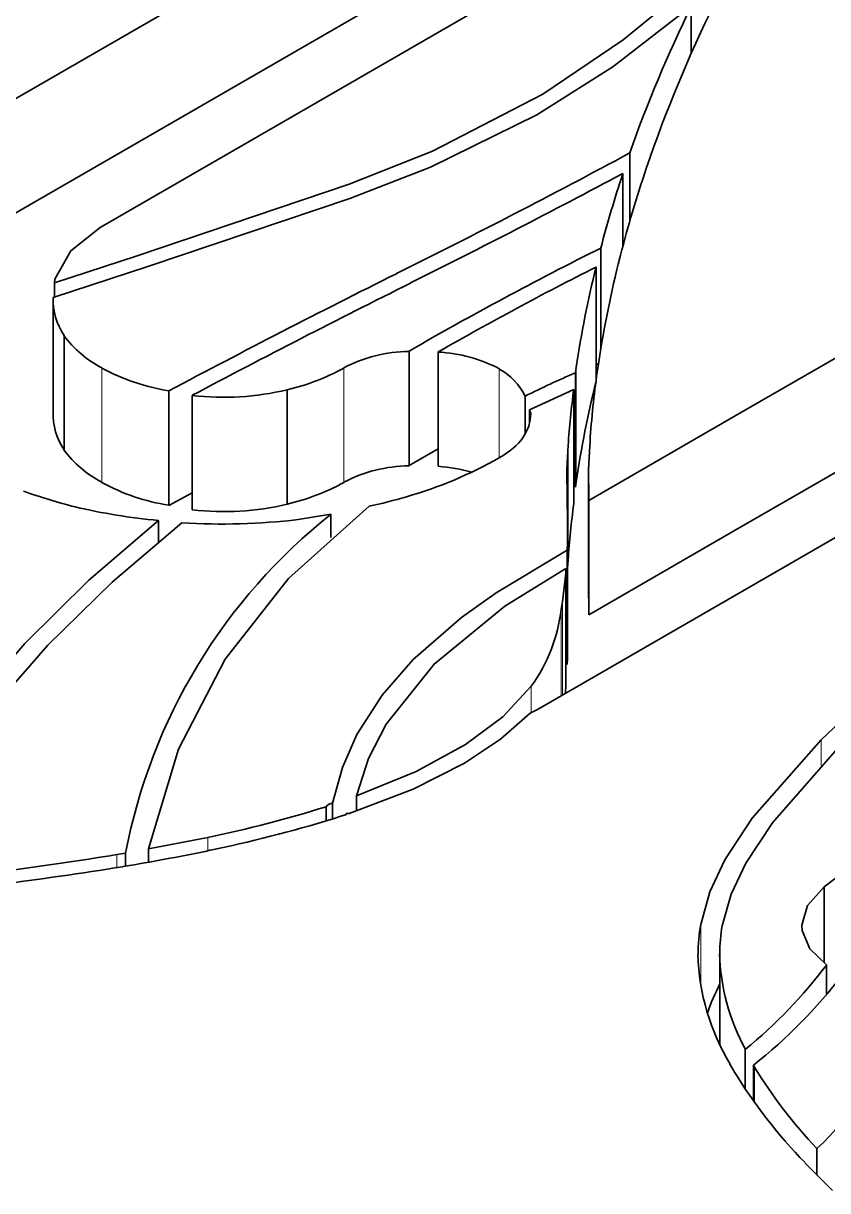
# Model space of a CAD drawing. Extents: x 145 to 857, y 42 to 790.
# Drawn here: x 713.95 to 716.821, y 623.079 to 627.244 of the extents above; entities that cross this region are included whole.
import ezdxf

# ---------------------------------------------------------------- set-up
doc = ezdxf.new("R2010")
doc.units = 0

msp = doc.modelspace()

# ---------------------------------------------------------------- linework, layer by layer
at = {"color": 7, "lineweight": 35, "ltscale": 0.061499}
for p, q in [((715.8058, 628.063), (713.6755, 626.8331)), ((715.8058, 627.6548), (713.6755, 626.4248))]:
    msp.add_line(p, q, dxfattribs=at)
at = {"color": 7, "lineweight": 35, "ltscale": 0.0615}
msp.add_line((714.2249, 626.5159), (716.3553, 627.7458), dxfattribs=at)
at = {"color": 7, "lineweight": 35, "ltscale": 0.004189}
msp.add_line((716.3341, 627.3049), (716.3341, 627.1373), dxfattribs=at)
at = {"color": 7, "lineweight": 35, "ltscale": 0.006104}
msp.add_line((716.1146, 626.782), (716.1146, 626.5378), dxfattribs=at)
at = {"color": 7, "lineweight": 35, "ltscale": 0.00108}
msp.add_line((716.1736, 626.7261), (716.1877, 626.767), dxfattribs=at)
at = {"color": 7, "lineweight": 35, "ltscale": 0.006468}
msp.add_line((716.0901, 626.7087), (716.0901, 626.45), dxfattribs=at)
at = {"color": 7, "lineweight": 35, "ltscale": 0.032576}
for p, q in [((717.619, 626.4949), (716.4905, 625.8434)), ((717.619, 626.0866), (716.4905, 625.4351))]:
    msp.add_line(p, q, dxfattribs=at)
at = {"color": 7, "lineweight": 35, "ltscale": 0.007782}
msp.add_line((714.3572, 626.415), (714.0612, 626.3187), dxfattribs=at)
at = {"color": 7, "lineweight": 35, "ltscale": 0.00899}
msp.add_line((716.011, 626.4423), (716.011, 626.0827), dxfattribs=at)
at = {"color": 7, "lineweight": 35, "ltscale": 0.00082306}
msp.add_line((716.0733, 626.3845), (716.0814, 626.4164), dxfattribs=at)
at = {"color": 7, "lineweight": 35, "ltscale": 0.008887}
msp.add_line((714.0569, 626.2661), (714.3949, 626.3763), dxfattribs=at)
at = {"color": 7, "lineweight": 35, "ltscale": 0.010205}
for p, q in [((715.9942, 626.3747), (715.9942, 625.9665)), ((715.327, 626.0743), (715.327, 625.6661)), ((714.4693, 625.9322), (714.4693, 625.524)), ((714.5534, 625.9167), (714.5534, 625.5085)), ((715.9144, 625.9375), (715.9144, 625.5293)), ((715.9671, 625.6392), (715.9671, 625.231)), ((715.9683, 625.5469), (715.9683, 625.1387)), ((715.887, 625.2993), (715.887, 624.8911))]:
    msp.add_line(p, q, dxfattribs=at)
at = {"color": 7, "lineweight": 35, "ltscale": 0.00031692}
msp.add_line((714.0612, 626.3187), (714.0623, 626.3314), dxfattribs=at)
at = {"color": 7, "lineweight": 35, "ltscale": 0.001282}
msp.add_line((714.0612, 626.3187), (714.0612, 626.2675), dxfattribs=at)
at = {"color": 7, "lineweight": 35, "ltscale": 0.010207}
for p, q in [((714.0569, 626.2619), (714.0569, 625.8536)), ((714.0959, 626.1307), (714.0959, 625.7224)), ((715.4313, 626.0718), (715.4313, 625.6636)), ((715.9208, 625.9971), (715.9208, 625.5889)), ((714.892, 625.9365), (714.892, 625.5282)), ((715.9684, 625.5419), (715.9684, 625.1336)), ((715.8928, 625.4579), (715.8928, 625.0497)), ((715.891, 625.364), (715.891, 624.9557)), ((715.8859, 625.2822), (715.8859, 624.8739))]:
    msp.add_line(p, q, dxfattribs=at)
at = {"color": 7, "lineweight": 13, "ltscale": 0.010205}
for p, q in [((714.2305, 626.0141), (714.2305, 625.6059)), ((715.8918, 625.3868), (715.8918, 624.9786))]:
    msp.add_line(p, q, dxfattribs=at)
at = {"color": 7, "lineweight": 13, "ltscale": 0.010207}
for p, q in [((715.0939, 626.0141), (715.0939, 625.6058)), ((715.9238, 626.0168), (715.9238, 625.6086)), ((715.8947, 625.7384), (715.8947, 625.3301))]:
    msp.add_line(p, q, dxfattribs=at)
at = {"color": 7, "lineweight": 13, "ltscale": 0.00793}
msp.add_line((715.6489, 626.0109), (715.6489, 625.6937), dxfattribs=at)
at = {"color": 7, "lineweight": 35, "ltscale": 0.000498271}
for p, q in [((715.9238, 626.0168), (715.9208, 625.9971)), ((715.9238, 625.6086), (715.9208, 625.5889))]:
    msp.add_line(p, q, dxfattribs=at)
at = {"color": 7, "lineweight": 35, "ltscale": 0.000255898}
msp.add_line((716.0034, 626.0302), (715.9942, 626.0256), dxfattribs=at)
at = {"color": 7, "lineweight": 35, "ltscale": 0.00072161}
msp.add_line((715.9961, 625.9846), (716.0002, 626.0132), dxfattribs=at)
at = {"color": 7, "lineweight": 35, "ltscale": 0.003406}
msp.add_line((715.741, 625.9142), (715.741, 625.778), dxfattribs=at)
at = {"color": 7, "lineweight": 35, "ltscale": 0.004335}
msp.add_line((715.757, 625.8649), (715.9144, 625.9375), dxfattribs=at)
at = {"color": 7, "lineweight": 35, "ltscale": 0.000330539}
msp.add_line((715.761, 625.8523), (715.757, 625.8649), dxfattribs=at)
at = {"color": 7, "lineweight": 35, "ltscale": 0.001178}
msp.add_line((715.757, 625.8649), (715.757, 625.8177), dxfattribs=at)
at = {"color": 7, "lineweight": 35, "ltscale": 0.015074}
for p, q in [((716.4905, 625.8434), (715.9684, 625.5419)), ((716.4905, 625.4351), (715.9684, 625.1336))]:
    msp.add_line(p, q, dxfattribs=at)
at = {"color": 7, "lineweight": 35, "ltscale": 0.003007}
msp.add_line((715.4313, 625.726), (715.327, 625.6661), dxfattribs=at)
at = {"color": 7, "lineweight": 35, "ltscale": 0.002141}
msp.add_line((715.8947, 625.7384), (715.8903, 625.6529), dxfattribs=at)
at = {"color": 7, "lineweight": 35, "ltscale": 0.002112}
msp.add_line((715.9672, 625.6523), (715.9716, 625.7367), dxfattribs=at)
at = {"color": 7, "lineweight": 35, "ltscale": 0.000149536}
msp.add_line((715.8901, 625.6458), (715.8901, 625.6398), dxfattribs=at)
at = {"color": 7, "lineweight": 35, "ltscale": 0.001999}
msp.add_line((715.8901, 625.6398), (715.8914, 625.5599), dxfattribs=at)
at = {"color": 7, "lineweight": 35, "ltscale": 0.000186157}
msp.add_line((715.8903, 625.6529), (715.8903, 625.6454), dxfattribs=at)
at = {"color": 7, "lineweight": 35, "ltscale": 0.00072937}
msp.add_line((715.8903, 625.6473), (715.8903, 625.6182), dxfattribs=at)
at = {"color": 7, "lineweight": 35, "ltscale": 0.000184657}
msp.add_line((715.9671, 625.645), (715.9672, 625.6523), dxfattribs=at)
at = {"color": 7, "lineweight": 35, "ltscale": 0.000144958}
msp.add_line((715.9671, 625.6392), (715.9671, 625.645), dxfattribs=at)
at = {"color": 7, "lineweight": 35, "ltscale": 0.001969}
msp.add_line((715.9683, 625.5604), (715.9671, 625.6392), dxfattribs=at)
at = {"color": 7, "lineweight": 35, "ltscale": 0.002385}
msp.add_line((714.5535, 625.5689), (714.4693, 625.524), dxfattribs=at)
at = {"color": 7, "lineweight": 35, "ltscale": 0.002548}
msp.add_line((715.8914, 625.5599), (715.8928, 625.4579), dxfattribs=at)
at = {"color": 7, "lineweight": 35, "ltscale": 0.00046387}
msp.add_line((715.9684, 625.5419), (715.9683, 625.5604), dxfattribs=at)
at = {"color": 7, "lineweight": 13, "ltscale": 0.000306702}
msp.add_line((715.9683, 625.5604), (715.9683, 625.5482), dxfattribs=at)
at = {"color": 7, "lineweight": 35, "ltscale": 0.002955}
msp.add_line((714.9313, 625.4736), (715.0479, 625.4932), dxfattribs=at)
at = {"color": 7, "lineweight": 35, "ltscale": 0.0021}
msp.add_line((715.0479, 625.4932), (715.0479, 625.4092), dxfattribs=at)
at = {"color": 7, "lineweight": 35, "ltscale": 0.035898}
msp.add_line((715.802, 624.805), (717.0455, 625.5229), dxfattribs=at)
at = {"color": 7, "lineweight": 35, "ltscale": 0.001915}
msp.add_line((714.4325, 625.4704), (714.4325, 625.3938), dxfattribs=at)
at = {"color": 7, "lineweight": 35, "ltscale": 0.001778}
msp.add_line((715.8928, 625.4579), (715.8918, 625.3868), dxfattribs=at)
at = {"color": 7, "lineweight": 35, "ltscale": 0.000571078}
msp.add_line((715.8918, 625.3868), (715.891, 625.364), dxfattribs=at)
at = {"color": 7, "lineweight": 35, "ltscale": 0.000761359}
msp.add_line((715.8947, 625.3301), (715.8928, 625.2997), dxfattribs=at)
at = {"color": 7, "lineweight": 35, "ltscale": 0.002569}
msp.add_line((715.8859, 625.2822), (715.8742, 625.1801), dxfattribs=at)
at = {"color": 7, "lineweight": 35, "ltscale": 0.000428229}
msp.add_line((715.887, 625.2993), (715.8859, 625.2822), dxfattribs=at)
at = {"color": 7, "lineweight": 35, "ltscale": 0.00197}
msp.add_line((715.9683, 625.1522), (715.9671, 625.231), dxfattribs=at)
at = {"color": 7, "lineweight": 35, "ltscale": 0.000675432}
msp.add_line((715.8742, 625.1801), (715.8703, 625.1533), dxfattribs=at)
at = {"color": 7, "lineweight": 13, "ltscale": 0.008336}
msp.add_line((715.8742, 625.1801), (715.8742, 624.8466), dxfattribs=at)
at = {"color": 7, "lineweight": 13, "ltscale": 0.007722}
msp.add_line((715.8703, 625.1533), (715.8703, 624.8444), dxfattribs=at)
at = {"color": 7, "lineweight": 35, "ltscale": 0.001776}
msp.add_line((715.8928, 625.0497), (715.8918, 624.9786), dxfattribs=at)
at = {"color": 7, "lineweight": 35, "ltscale": 0.000572603}
msp.add_line((715.8918, 624.9786), (715.891, 624.9557), dxfattribs=at)
at = {"color": 7, "lineweight": 13, "ltscale": 0.002367}
msp.add_line((715.7629, 624.8787), (715.7629, 624.784), dxfattribs=at)
at = {"color": 7, "lineweight": 35, "ltscale": 0.000547657}
msp.add_line((715.8859, 624.8739), (715.8836, 624.8521), dxfattribs=at)
at = {"color": 7, "lineweight": 35, "ltscale": 0.000429751}
msp.add_line((715.887, 624.8911), (715.8859, 624.8739), dxfattribs=at)
at = {"color": 7, "lineweight": 35, "ltscale": 0.000717199}
msp.add_line((715.7592, 624.7823), (715.7849, 624.7951), dxfattribs=at)
at = {"color": 7, "lineweight": 35, "ltscale": 7.93017e-05}
msp.add_line((715.7849, 624.7951), (715.7877, 624.7967), dxfattribs=at)
at = {"color": 7, "lineweight": 35, "ltscale": 0.000414301}
msp.add_line((715.7877, 624.7967), (715.802, 624.805), dxfattribs=at)
at = {"color": 7, "lineweight": 13, "ltscale": 0.002299}
msp.add_line((716.7975, 624.6876), (716.7975, 624.5956), dxfattribs=at)
at = {"color": 7, "lineweight": 35, "ltscale": 0.001266}
msp.add_line((715.0313, 624.449), (715.0313, 624.3983), dxfattribs=at)
at = {"color": 7, "lineweight": 35, "ltscale": 0.001387}
msp.add_line((715.0543, 624.4609), (715.0543, 624.4054), dxfattribs=at)
at = {"color": 7, "lineweight": 35, "ltscale": 0.001344}
msp.add_line((715.1397, 624.4874), (715.1397, 624.4336), dxfattribs=at)
at = {"color": 7, "lineweight": 35, "ltscale": 0.000537547}
msp.add_line((715.0834, 624.4147), (715.1039, 624.4213), dxfattribs=at)
at = {"color": 7, "lineweight": 35, "ltscale": 0.00026105}
msp.add_line((715.1132, 624.4246), (715.123, 624.4279), dxfattribs=at)
at = {"color": 7, "lineweight": 35, "ltscale": 0.005391}
msp.add_line((714.6086, 624.3389), (714.3969, 624.2984), dxfattribs=at)
at = {"color": 7, "lineweight": 13, "ltscale": 0.001187}
msp.add_line((714.6086, 624.3389), (714.6086, 624.2914), dxfattribs=at)
at = {"color": 7, "lineweight": 35, "ltscale": 0.000801224}
msp.add_line((714.3153, 624.2831), (714.2837, 624.2778), dxfattribs=at)
at = {"color": 7, "lineweight": 35, "ltscale": 0.00116}
msp.add_line((714.3153, 624.2831), (714.3153, 624.2367), dxfattribs=at)
at = {"color": 7, "lineweight": 35, "ltscale": 0.00119}
msp.add_line((714.3969, 624.2984), (714.3969, 624.2508), dxfattribs=at)
at = {"color": 7, "lineweight": 13, "ltscale": 0.00116}
msp.add_line((714.2837, 624.2778), (714.2837, 624.2314), dxfattribs=at)
at = {"color": 7, "lineweight": 35, "ltscale": 0.001048}
msp.add_line((714.305, 624.235), (714.3463, 624.2419), dxfattribs=at)
at = {"color": 7, "lineweight": 35, "ltscale": 0.003874}
msp.add_line((716.9314, 624.2562), (716.8081, 624.1623), dxfattribs=at)
at = {"color": 7, "lineweight": 35, "ltscale": 0.006775}
msp.add_line((716.8081, 624.1623), (716.8081, 623.8913), dxfattribs=at)
at = {"color": 7, "lineweight": 13, "ltscale": 0.005426}
msp.add_line((716.3677, 624.0284), (716.3677, 623.8114), dxfattribs=at)
at = {"color": 7, "lineweight": 35, "ltscale": 0.000471062}
msp.add_line((716.7283, 624.0257), (716.7296, 624.0069), dxfattribs=at)
at = {"color": 7, "lineweight": 35, "ltscale": 0.008095}
msp.add_line((716.4355, 623.9249), (716.4355, 623.6011), dxfattribs=at)
at = {"color": 7, "lineweight": 35, "ltscale": 0.002646}
msp.add_line((716.8171, 623.8848), (716.8171, 623.7789), dxfattribs=at)
at = {"color": 7, "lineweight": 35, "ltscale": 0.003526}
msp.add_line((716.527, 623.5822), (716.527, 623.4411), dxfattribs=at)
at = {"color": 7, "lineweight": 35, "ltscale": 0.0006953}
msp.add_line((716.4722, 623.5296), (716.4865, 623.5057), dxfattribs=at)
at = {"color": 7, "lineweight": 35, "ltscale": 0.000166181}
msp.add_line((716.5592, 623.5201), (716.5558, 623.5259), dxfattribs=at)
at = {"color": 7, "lineweight": 35, "ltscale": 0.003163}
msp.add_line((716.5558, 623.5259), (716.5558, 623.3994), dxfattribs=at)
at = {"color": 7, "lineweight": 13, "ltscale": 0.003139}
msp.add_line((716.5592, 623.5201), (716.5592, 623.3946), dxfattribs=at)
at = {"color": 7, "lineweight": 35, "ltscale": 0.002356}
msp.add_line((716.7823, 623.2286), (716.7823, 623.1344), dxfattribs=at)
at = {"color": 7, "lineweight": 35, "ltscale": 0.00072196}
msp.add_line((716.7397, 623.1785), (716.7597, 623.1577), dxfattribs=at)
at = {"color": 7, "lineweight": 35, "ltscale": 0.002792}
msp.add_line((716.7597, 623.1577), (716.8386, 623.0787), dxfattribs=at)
at = {"color": 7, "lineweight": 35}
for points in [[(716.3984, 627.4363), (716.0916, 627.1856), (715.8049, 626.9913), (715.4105, 626.7884), (715.1133, 626.6697), (714.3572, 626.415)], [(714.3949, 626.3763), (715.1162, 626.619), (715.4036, 626.7313), (715.7834, 626.9174), (716.0537, 627.0892), (716.3341, 627.3049)], [(714.0623, 626.3314), (714.1198, 626.4325), (714.2249, 626.5159)], [(714.3969, 624.2984), (714.5043, 624.654), (714.6704, 624.9749), (714.8965, 625.2631), (715.1843, 625.5208)], [(714.4325, 625.4704), (714.184, 625.2576), (713.9554, 625.0306), (713.7932, 624.8423), (713.6493, 624.6452), (713.5112, 624.4102), (713.4036, 624.1635)], [(713.4863, 624.1724), (713.5951, 624.4157), (713.734, 624.6476), (713.8771, 624.8406), (714.0377, 625.0251), (714.2671, 625.2505), (714.5164, 625.4618)], [(715.891, 625.364), (715.6381, 625.2124), (715.5142, 625.1241), (715.3419, 624.9739), (715.2312, 624.8473), (715.1411, 624.7066), (715.089, 624.5884), (715.0543, 624.4609)], [(715.1397, 624.4874), (715.1826, 624.6204), (715.2451, 624.7428), (715.4165, 624.9576), (715.6693, 625.1642), (715.887, 625.2993)], [(717.786, 625.3072), (717.5528, 625.2293), (717.3481, 625.1301), (717.1415, 624.9952), (717.0183, 624.8965), (716.7975, 624.6876)], [(715.7629, 624.8787), (715.6611, 624.7698), (715.5278, 624.6703), (715.3519, 624.5743), (715.1397, 624.4874)], [(715.123, 624.4279), (715.3413, 624.5118), (715.5243, 624.6046), (715.6531, 624.6901), (715.7592, 624.7823)], [(716.7975, 624.6876), (716.5511, 624.4073), (716.4544, 624.2595), (716.4008, 624.1454), (716.3677, 624.0284)], [(716.4445, 624.0238), (716.4765, 624.137), (716.5288, 624.2478), (716.6234, 624.3917), (716.8648, 624.6656)], [(715.1039, 624.4213), (715.1031, 624.4232), (715.1028, 624.4241), (715.1044, 624.425), (715.11, 624.4247), (715.1132, 624.4246)], [(716.8081, 624.1623), (716.7483, 624.0966), (716.7283, 624.0257)], [(716.7296, 624.0069), (716.7574, 623.9412), (716.8171, 623.8848)]]:
    msp.add_lwpolyline(points, dxfattribs=at)
for centre, radius, start, end in [((709.1217, 640.5717), 14.0191, 287.7529, 291.43864), ((720.7924, 625.1607), 4.8769, 153.2803, 160.7702), ((720.8102, 625.1158), 4.9826, 153.9396, 160.4639), ((703.208, 650.7529), 27.2251, 296.32593, 298.29924), ((701.1734, 654.7142), 31.7306, 296.50155, 298.04137), ((720.5417, 625.2415), 4.6871, 161.7588, 165.1558), ((720.3505, 625.3149), 4.4089, 161.3313, 165.5324), ((721.6956, 615.0463), 12.735, 116.51095, 120.00631), ((721.6542, 615.1774), 12.5465, 116.81569, 119.73503), ((719.7043, 625.4571), 3.8218, 166.108, 171.5787), ((719.8394, 625.45), 3.8802, 166.0647, 171.6549), ((730.4824, 595.8344), 34.0926, 116.47822, 118.01464), ((731.1261, 594.6365), 35.3994, 116.49724, 117.91528), ((714.2802, 626.2565), 0.2232, 177.5541, 214.3338), ((714.4067, 626.358), 0.3857, 216.179, 242.8711), ((715.3352, 625.5499), 0.5238, 90.9008, 117.4623), ((715.4039, 625.5443), 0.5276, 62.2886, 87.02), ((714.5905, 626.6837), 0.7606, 241.736, 260.8374), ((714.718, 626.6948), 0.7778, 282.9221, 298.9096), ((715.5455, 625.8196), 0.2172, 25.8273, 61.6023), ((717.4784, 622.3983), 3.9216, 113.4024, 116.296), ((719.7043, 625.0489), 3.8218, 166.108, 171.5787), ((719.4373, 625.5199), 3.4724, 172.3088, 176.4198), ((714.6658, 626.8754), 0.9655, 263.3137, 283.5481), ((719.3324, 625.4938), 3.4465, 172.6033, 175.9303), ((714.2802, 625.8483), 0.2232, 177.5541, 214.3338), ((714.4067, 625.9498), 0.3857, 216.179, 242.8711), ((715.3352, 625.1417), 0.5238, 90.9008, 117.4623), ((714.8938, 627.0292), 1.5343, 286.0532, 299.4853), ((715.3754, 624.9838), 0.682, 75.0514, 85.2943), ((714.5842, 627.3302), 1.8662, 250.15, 256.0767), ((714.5905, 626.2754), 0.7606, 241.736, 260.8374), ((714.718, 626.2866), 0.7778, 282.9221, 298.9096), ((714.7047, 627.7184), 2.2492, 282.3092, 285.8264), ((714.6318, 627.6381), 2.1768, 256.8118, 264.7469), ((716.302, 623.9059), 2.0219, 128.3125, 169.252), ((714.6658, 626.4671), 0.9655, 263.3137, 283.5481), ((719.3324, 625.0856), 3.4465, 172.6033, 175.9303), ((714.6587, 627.7573), 2.2999, 266.4521, 276.8074), ((715.2932, 625.2183), 0.58, 324.1219, 353.5739), ((713.6953, 628.72), 4.4753, 281.7767, 287.3707), ((715.0538, 624.4332), 0.0273, 88.9464, 145.0402), ((713.6776, 628.8671), 4.6692, 281.84, 287.5229), ((713.0632, 631.772), 7.6386, 279.66964, 281.87957), ((712.0878, 637.8834), 13.7818, 275.82353, 279.168), ((711.9393, 639.0452), 14.9983, 275.6324, 279.07547), ((716.9509, 623.9223), 0.5928, 169.6839, 180.0675), ((716.9826, 623.9257), 0.547, 169.6626, 180.0809), ((717.1653, 623.9471), 0.8083, 181.8123, 211.0691), ((717.1968, 623.9472), 0.7621, 181.6787, 208.5909), ((715.3957, 624.9613), 1.7834, 309.3625, 322.8622), ((715.4287, 624.9515), 1.8172, 308.3307, 322.7028), ((717.1614, 623.4476), 0.8138, 153.0564, 161.0012), ((718.0663, 624.4706), 1.8515, 211.4133, 224.2442), ((718.0768, 624.4551), 1.7829, 211.6361, 223.456)]:
    msp.add_arc(centre, radius, start, end, dxfattribs=at)
for centre, major_axis, ratio, start_param, end_param in [((678.4028, 635.5113), (37.3536, -9.6959), 0.060838, 6.221465, 6.298881), ((713.6928, 628.533), (2.9314, -5.4182), 0.350189, 0.089688, 0.320255)]:
    msp.add_ellipse(centre, major_axis=major_axis, ratio=ratio, start_param=start_param, end_param=end_param, dxfattribs=at)

doc.saveas('drawing.dxf')
